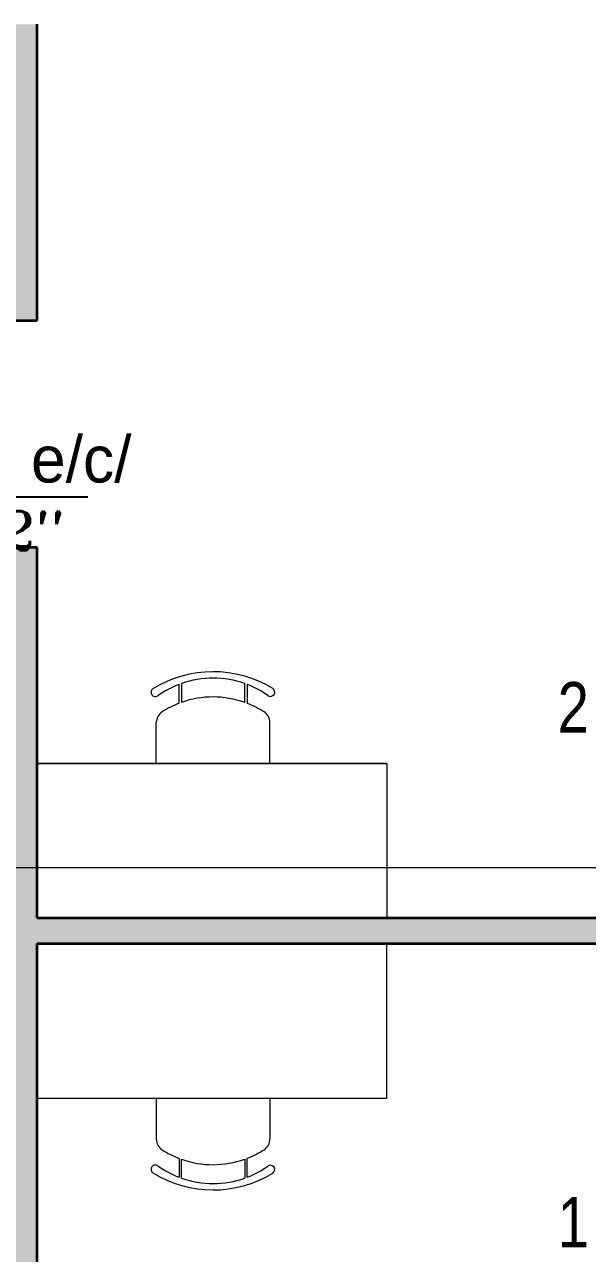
# Model space of a CAD drawing. Header units: centimetres. Extents: x 14435 to 32127, y -4289 to 2500.
# Drawn here: x 18584.2 to 18807.2, y -998.9 to -512.1 of the extents above; entities that cross this region are included whole.
import ezdxf
from ezdxf import colors
from ezdxf.entities.mleader import LeaderData, LeaderLine
from ezdxf.math import Vec2, Vec3

# ---------------------------------------------------------------- set-up
doc = ezdxf.new("R2010")
doc.units = ezdxf.units.CM
doc.layers.add('A', color=251, linetype='Continuous')
doc.layers.add('INS', color=1, linetype='Continuous')
for name, color, linetype, lineweight in [('A-DETL', 7, 'Continuous', 5), ('A-WALL-PATT', 7, 'Continuous', 35), ('G-ANNO-TEXT', 7, 'Continuous', 5), ('I-WALL', 7, 'Continuous', 13)]:
    doc.layers.add(name, color=color, linetype=linetype, lineweight=lineweight)
doc.layers.add('G-ANNO-SYMB', color=240, linetype='Continuous', lineweight=5, true_color=0xff2227)
doc.styles.add('Arial_3', font='arial.ttf', dxfattribs={"height": 15})
doc.styles.add('BK', font='miryl')
doc.styles.add('rom', font='romant')

# ---------------------------------------------------------------- blocks, each defined once
blk = doc.blocks.new('alef')
at = {"layer": 'A-WALL-PATT', "lineweight": 13, "true_color": 0xc7c8ca}
for points in [[(51301.39, -11714.26), (51311.39, -11714.26), (51311.39, -11596.89), (51301.39, -11596.89)], [(51311.39, -12224.09), (51311.39, -11804.16), (51301.39, -11804.16), (51301.39, -12224.09)], [(51311.39, -11961.05), (51783.88, -11961.05), (51783.88, -11951.05), (51311.39, -11951.05)]]:
    blk.add_hatch(color=9, dxfattribs=at).paths.add_polyline_path(points, flags=0)
at = {"layer": 'A-DETL', "color": 7}
for p, q in [((51367.63, -11865.89), (51367.64, -11858.39)), ((51368.64, -11858.02), (51368.63, -11865.52)), ((51393.63, -11865.56), (51393.64, -11858.06)), ((51394.64, -11858.43), (51394.63, -11865.93)), ((51358.59, -11889.67), (51358.61, -11873.48)), ((51403.59, -11889.74), (51403.61, -11873.55)), ((51311.39, -11889.74), (51449.98, -11889.74)), ((51311.39, -11951.05), (51311.39, -11889.74)), ((51449.98, -11889.74), (51311.44, -11889.74)), ((51449.98, -11889.74), (51449.98, -11951.05)), ((51449.98, -11951.05), (51311.39, -11951.05)), ((51449.98, -12022.36), (51449.98, -11961.05)), ((51311.39, -12022.36), (51449.98, -12022.36)), ((51358.59, -12022.43), (51358.61, -12038.62)), ((51403.59, -12022.36), (51403.61, -12038.55)), ((51367.63, -12046.2), (51367.64, -12053.7)), ((51368.64, -12054.07), (51368.63, -12046.57)), ((51393.63, -12046.53), (51393.64, -12054.03)), ((51394.64, -12053.66), (51394.63, -12046.16))]:
    blk.add_line(p, q, dxfattribs=at)
for centre, radius, start, end in [((51381.08, -11898.81), 45.42, 58.6352, 121.7236), ((51381.08, -11893.4), 37.5, 111.0117, 125.7049), ((51381.08, -11893.4), 37.5, 70.4403, 109.3828), ((51381.08, -11893.4), 37.5, 70.4403, 109.3828), ((51381.08, -11893.4), 37.5, 54.3346, 68.8114), ((51403.82, -11861.47), 1.7, 239.171, 58.0995), ((51358.2, -11861.56), 1.71, 125.9625, 305.9419), ((51381.07, -11900.9), 37.5, 70.4403, 109.3828), ((51381.07, -11900.9), 37.5, 70.4403, 109.3828), ((51363.61, -11873.48), 5, 122.4905, 179.9116), ((51381.07, -11900.9), 37.5, 111.0117, 122.4905), ((51381.07, -11900.9), 37.5, 57.3326, 68.8114), ((51398.61, -11873.54), 5, 359.9116, 57.3326), ((51363.61, -12038.61), 5, 180.0884, 237.5095), ((51398.61, -12038.56), 5, 302.6674, 0.0884), ((51381.07, -12011.2), 37.5, 237.5095, 248.9883), ((51381.07, -12011.2), 37.5, 291.1886, 302.6674), ((51358.2, -12050.53), 1.71, 54.0581, 234.0375), ((51381.08, -12018.7), 37.5, 234.2951, 248.9883), ((51381.07, -12011.2), 37.5, 250.6172, 289.5597), ((51381.08, -12018.7), 37.5, 291.1886, 305.6654), ((51403.82, -12050.62), 1.7, 301.9005, 120.829), ((51381.08, -12013.28), 45.42, 238.2764, 301.3648), ((51381.08, -12018.7), 37.5, 250.6172, 289.5597)]:
    blk.add_arc(centre, radius, start, end, dxfattribs=at)
at = {"layer": 'G-ANNO-SYMB', "color": 7}
blk.add_line((50666.69, -11931), (52957.73, -11931), dxfattribs=at)
at = {"layer": 'I-WALL', "lineweight": 35}
for p, q in [((51311.39, -11714.26), (51311.39, -11596.89)), ((51301.39, -11714.26), (51311.39, -11714.26)), ((51311.39, -11804.16), (51282.39, -11804.16)), ((51311.39, -11951.05), (51311.39, -11804.16)), ((51783.88, -11951.05), (51311.39, -11951.05)), ((51311.39, -12224.09), (51311.39, -11961.05)), ((51311.39, -11961.05), (51783.88, -11961.05))]:
    blk.add_line(p, q, dxfattribs=at)
at = {"layer": 'G-ANNO-TEXT', "char_height": 20, "width": 15.3924, "attachment_point": 1, "style": 'Arial_3'}
for s, insert in [('\\fArial|b0|i0|c177|p34|;\\W.8;2', (51517.6, -11857.49)), ('\\fArial|b0|i0|c177|p34|;\\W.8;1', (51517.6, -12061.5))]:
    blk.add_mtext(s, dxfattribs=dict(at, insert=insert))

msp = doc.modelspace()

# ---------------------------------------------------------------- block references
msp.add_blockref('alef', (-32722.21, 11084.93))

# ---------------------------------------------------------------- texts
at = {"layer": 'INS', "color": 6, "lineweight": 5}
for s, height, style, p in [('e/c/', 18.455, 'BK', (18586.77, -693.49, -10724.61)), ('%%C4/2"', 15.367, 'rom', (18533.66, -720.27))]:
    msp.add_text(s, height=height, dxfattribs=dict(at, style=style)).set_placement(p)

# ---------------------------------------------------------------- leaders
at = {"layer": 'A', "color": 6, "linetype": 'Continuous', "lineweight": 9}
ml = msp.add_multileader_mtext('Standard', dxfattribs=at)
ml.set_content('')
ml.set_leader_properties()
ml.build(insert=Vec2(0, 0))
ml.multileader.update_dxf_attribs({"text_right_attachment_type": 6, "dogleg_length": 0.36, "arrow_head_size": 5})
ctx = ml.context
ctx.base_point, ctx.char_height, ctx.arrow_head_size, ctx.landing_gap_size, ctx.plane_origin, ctx.plane_x_axis, ctx.plane_y_axis = Vec3(18609.21, -699.11), 0.18, 5, 0.09, Vec3(19041.87, -478.57), Vec3(-1, 0), Vec3(0, -1)
ctx.right_attachment = 6
notes = []
notes.append((ctx, [(0, (1, 1, 0), (18531.36, -699.11), (1, 0), 77.85, [(0, [(18471.52, -770.35)], 0, [])])]))
ctx.mtext, ml.multileader.dxf.content_type = None, 0
for ctx, leaders in notes:
    for number, flags, end, landing, length, lines in leaders:
        leader = LeaderData()
        leader.index, (leader.has_last_leader_line, leader.has_dogleg_vector, leader.attachment_direction) = number, flags
        leader.last_leader_point, leader.dogleg_vector, leader.dogleg_length = Vec3(end), Vec3(landing), length
        for number, points, colour, breaks in lines:
            line = LeaderLine()
            line.index, line.vertices, line.color, line.breaks = number, Vec3.list(points), colors.encode_raw_color(colour), breaks
            leader.lines.append(line)
        ctx.leaders.append(leader)

doc.saveas('drawing.dxf')
